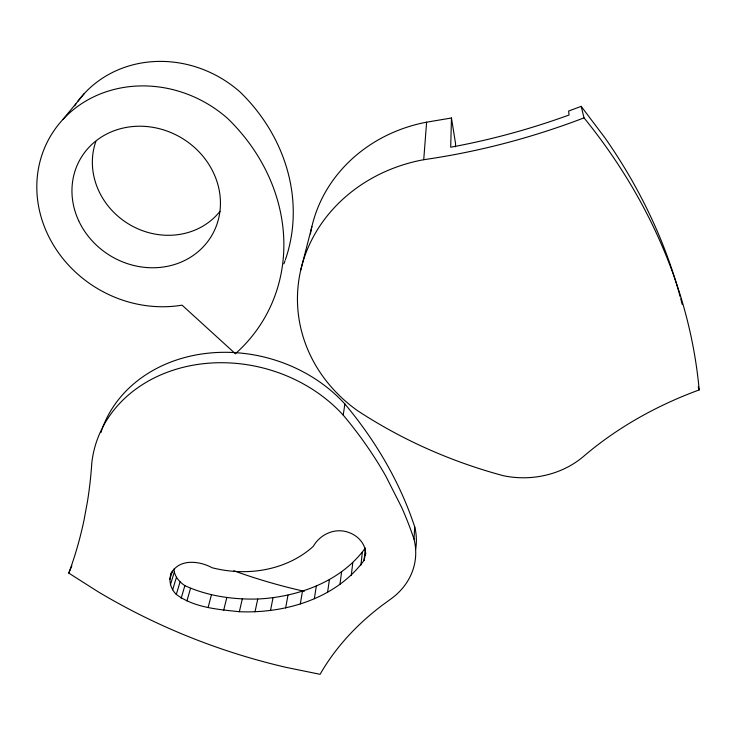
<?xml version="1.0" encoding="UTF-8"?>
<svg xmlns="http://www.w3.org/2000/svg" width="736" height="736" viewBox="0 0 736 736"><rect width="100%" height="100%" fill="white"/><g stroke="black" fill="none" stroke-linecap="round" stroke-linejoin="round"><path stroke-width="1.1" d="M455.492 146.86L455.547 143.529L451.462 117.999L426.613 122.176A147.182 134.559 -1.2 0 0 310.417 233.974M451.462 117.999L450.699 147.209A1072.453 860.264 -85.5 0 0 569.029 115.018L568.634 111.053L581.182 106.361L604.946 137.844A554.567 473.046 21.3 0 1 680.156 296.626M414.009 539.184A416.686 325.054 21.3 0 0 401.644 507.362L385.664 475.852A416.686 325.054 21.3 0 0 343.188 415.086A144.1 120.796 14.9 0 0 191.59 365.47A144.1 120.796 14.9 0 0 91.816 462.732A636.336 463.404 38 0 1 87.464 501.51L84.005 520.186A636.336 463.404 38 0 1 68.779 573.114L97.612 591.459A640.679 611.634 -3.1 0 0 286.608 667.478L320.096 674.305A302.073 225.906 1.2 0 1 382.619 604.974L390.08 599.555A78.283 64.556 9.4 0 0 414.009 539.184L414.699 526.829A411.268 322.561 21.4 0 0 344.899 404.018A142.131 119.692 14.9 0 0 235.759 352.673M698.234 386.814L699.2 389.924A334.797 255.87 -7.5 0 0 583.62 456.338A84.833 73.26 -2 0 1 503.295 475.686A572.378 519.432 -36.5 0 1 357.54 410.679A157.973 142.25 0.2 0 1 301.723 266.119A157.973 142.25 0.2 0 1 423.734 159.703L426.613 122.176M171.525 572.24C168.222 579.839 170.375 588.745 176.309 594.421C194.074 607.688 217.976 609.417 239.366 611.717C285.172 613.622 335.938 598.69 364.007 560.455L365.35 547.97C341.081 581.707 298.034 597.016 257.747 599.021C232.916 599.638 207.552 596.086 184.865 585.635C179.253 581.9 174.23 576.095 173.926 569.075M364.007 560.455L365.746 552.929M360.907 565.138L362.296 552.616M351.265 575.442L352.774 562.838M339.968 584.375L341.624 571.706M327.621 592.149L329.434 579.434M314.355 598.699L316.333 585.939M343.188 415.086L344.899 404.018M300.316 603.971L302.468 591.192M285.642 607.936L287.988 595.139M270.498 610.558L273.028 597.752M255.015 611.818L257.747 599.021M239.366 611.717L242.291 598.948M223.68 610.264L226.817 597.522M300.73 270.13L311.871 226.67M208.122 607.476L211.453 594.78M186.916 600.953L190.532 588.331M181.176 598.221L184.865 585.635M176.309 594.421L180.062 581.872M172.647 589.812L176.456 577.3M170.43 584.688L174.276 572.222M169.823 579.398L172.399 571.118M68.779 573.114L71.861 565.782M170.881 574.301C178.066 558.385 199.254 560.62 212.069 567.732A106.453 89.415 15 0 0 313.242 546.397C320.261 534.005 335.46 527.344 349.03 532.56C358.386 535.882 366.491 544.769 365.498 555.183M62.937 119.453L84.281 93.546M304.336 591.229L301.006 590.557A569.692 548.43 -5.8 0 1 233.873 570.796M581.182 106.361L584.025 117.861A566.481 480.222 21.2 0 1 699.2 389.924M100.906 432.602A142.131 119.692 14.9 0 1 101.991 429.364M102.378 428.288A142.131 119.692 14.9 0 1 234.692 352.599M414.699 526.829A77.234 63.995 9.3 0 1 415.619 549.332M74.649 105.864A112.424 103.031 31.4 0 1 75.9 104.015M77.85 101.292A112.424 103.031 31.4 0 1 240.23 92.138A170.798 153.668 31.4 0 1 285.402 259.642M285.034 260.7A170.798 153.668 31.4 0 1 283.875 263.838M220.036 211.278A72.082 65.964 31.8 0 1 130.925 225.354A72.082 65.964 31.8 0 1 95.864 141.432M584.025 117.861A1098.25 878.388 -85.6 0 1 423.734 159.703M680.754 298.834A554.567 473.046 21.3 0 1 682.171 304.336M235.382 353.722L182.059 305.155A118.616 107.52 30.2 0 1 39.661 162.877A118.616 107.52 30.2 0 1 227.47 118.321A180.081 160.108 30.4 0 1 235.382 353.722M78.688 220.736A76.047 68.834 30.6 0 0 206.715 242.862A76.047 68.834 30.6 0 0 153.18 127.383A76.047 68.834 30.6 0 0 78.688 220.736"/></g></svg>
